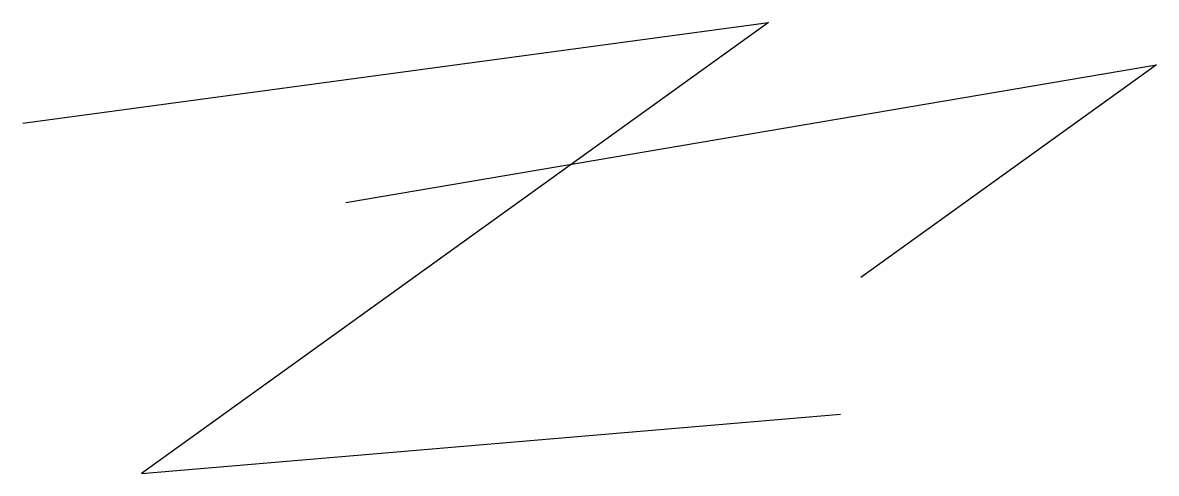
# Model space of a CAD drawing. Header units: millimetres. Extents: x 755 to 4040, y 1094 to 2400.
import ezdxf

# ---------------------------------------------------------------- set-up
doc = ezdxf.new("R2010")
doc.units = ezdxf.units.MM

msp = doc.modelspace()

# ---------------------------------------------------------------- linework, layer by layer
for p, q in [((755.2, 2109.1), (2916.2, 2400.5)), ((2916.2, 2400.5), (1099, 1093.7)), ((1691.4, 1879), (4039.7, 2277.8)), ((4039.7, 2277.8), (3183.3, 1661.2)), ((1099, 1093.7), (3124.9, 1265.5))]:
    msp.add_line(p, q)

doc.saveas('drawing.dxf')
